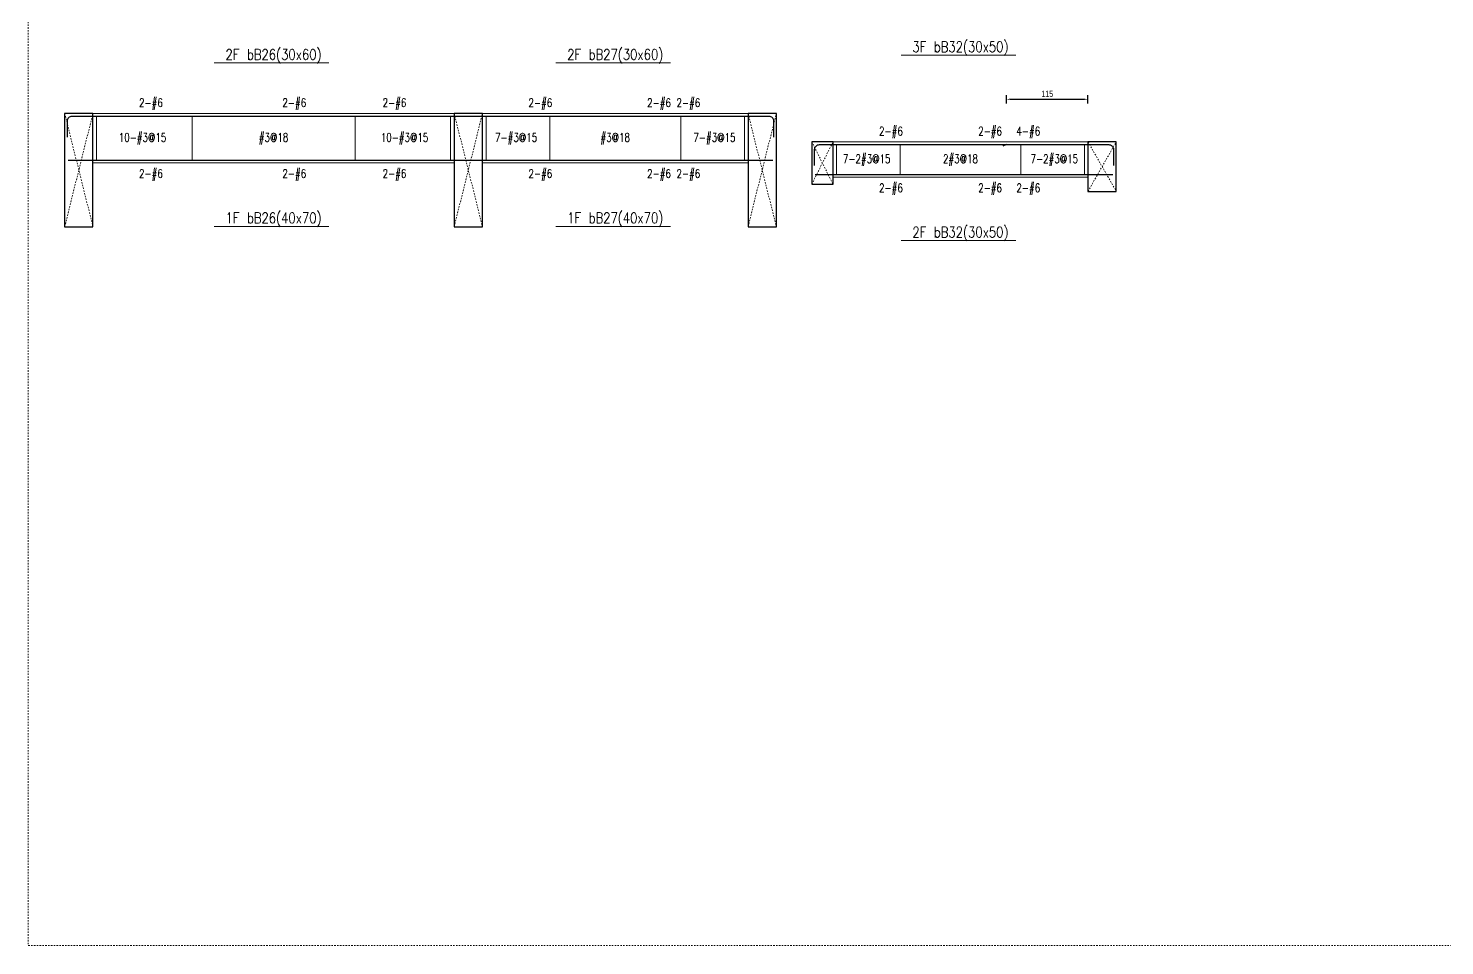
# Model space of a CAD drawing. Header units: millimetres. Extents: x 0 to 20200, y -8178 to -3000.
# Drawn here: x 0 to 2000, y -8178 to -6884 of the extents above; entities that cross this region are included whole.
import ezdxf
from ezdxf.enums import TextEntityAlignment as Align

# ---------------------------------------------------------------- set-up
doc = ezdxf.new("R2010")
doc.units = ezdxf.units.MM
doc.linetypes.add('DOT', pattern=[4, 2, -2])
for name, color, linetype in [('stirrup-txt', 1, 'Continuous'), ('主筋文字', 1, 'Continuous'), ('主筋文字引線', 4, 'Continuous'), ('主筋線', 3, 'Continuous'), ('剪力筋文字引線', 2, 'Continuous'), ('剪力筋線', 1, 'Continuous'), ('圖框', 132, 'DOT'), ('尺寸標註-字串', 2, 'Continuous'), ('梁跨名稱', 4, 'Continuous'), ('梁跨名稱底線', 2, 'Continuous'), ('邊界線', 2, 'Continuous'), ('邊界線-梁支撐內線', 6, 'DOT'), ('邊界線-梁支撐外線', 4, 'Continuous')]:
    doc.layers.add(name, color=color, linetype=linetype)
doc.styles.add('note', font='txt', dxfattribs={"width": 0.666667, "height": 9})
doc.styles.add('txt', font='txt.shx', dxfattribs={"height": 0.2, "bigfont": 'chineset.shx'})
doc.dimstyles.new('BeamRebarDim', dxfattribs={"dimtxt": 12, "dimasz": 6, "dimexe": 6, "dimexo": 1, "dimgap": 3, "dimtad": 1, "dimdec": 0, "dimdsep": 46, "dimtxsty": 'note', "dimcen": 2.5, "dimclrd": 256, "dimclre": 256, "dimclrt": 256, "dimadec": 0, "dimazin": 0, "dimtfac": 1, "dimtmove": 0, "dimatfit": 3, "dimfxl": 1, "dimtolj": 1, "dimarcsym": 0})

# ---------------------------------------------------------------- blocks, each defined once
blk = doc.blocks.new('*D146')
at = {"layer": 'Defpoints', "color": 0}
for p in [(1381.3, -6990.6), (1496.3, -6983.6), (1496.3, -6990.6)]:
    blk.add_point(p, dxfattribs=at)
at = {"layer": '尺寸標註-字串', "lineweight": -2}
for p, q in [((1381.3, -6989.6), (1381.3, -6977.6)), ((1496.3, -6989.6), (1496.3, -6977.6)), ((1387.3, -6983.6), (1490.3, -6983.6))]:
    blk.add_line(p, q, dxfattribs=at)
at = {"layer": '尺寸標註-字串'}
for points in [[(1387.3, -6982.6), (1387.3, -6984.6), (1381.3, -6983.6)], [(1490.3, -6984.6), (1490.3, -6982.6), (1496.3, -6983.6)]]:
    blk.add_solid(points, dxfattribs=at)
at = {"layer": '尺寸標註-字串', "insert": (1438.8, -6976), "char_height": 9, "attachment_point": 5, "style": 'note'}
blk.add_mtext('\\A1;115', dxfattribs=at)

msp = doc.modelspace()

# ---------------------------------------------------------------- linework, layer by layer
at = {"layer": '主筋文字引線', "lineweight": 5}
for points in [[(131.3, -7007.5, 0, 2.1, 0), (131.3, -7001.5, 0, 0, 0), (131.3, -6988.5, 0, 0, 0), (151.3, -6988.5, 0, 0, 0)], [(333.8, -7007.5, 0, 2.1, 0), (333.8, -7001.5, 0, 0, 0), (333.8, -6988.5, 0, 0, 0), (353.8, -6988.5, 0, 0, 0)], [(561.3, -7007.5, 0, 2.1, 0), (561.3, -7001.5, 0, 0, 0), (561.3, -6988.5, 0, 0, 0), (541.3, -6988.5, 0, 0, 0)], [(681.3, -7007.5, 0, 2.1, 0), (681.3, -7001.5, 0, 0, 0), (681.3, -6988.5, 0, 0, 0), (701.3, -6988.5, 0, 0, 0)], [(848.8, -7007.5, 0, 2.1, 0), (848.8, -7001.5, 0, 0, 0), (848.8, -6988.5, 0, 0, 0), (868.8, -6988.5, 0, 0, 0)], [(976.3, -7007.5, 0, 2.1, 0), (976.3, -7001.5, 0, 0, 0), (976.3, -6988.5, 0, 0, 0), (956.3, -6988.5, 0, 0, 0)], [(1176.3, -7047.6, 0, 2.1, 0), (1176.3, -7041.6, 0, 0, 0), (1176.3, -7028.6, 0, 0, 0), (1196.3, -7028.6, 0, 0, 0)], [(1316.3, -7047.6, 0, 2.1, 0), (1316.3, -7041.6, 0, 0, 0), (1316.3, -7028.6, 0, 0, 0), (1336.3, -7028.6, 0, 0, 0)], [(1456.3, -7047.6, 0, 2.1, 0), (1456.3, -7041.6, 0, 0, 0), (1456.3, -7028.6, 0, 0, 0), (1436.3, -7028.6, 0, 0, 0)], [(131.3, -7069.5, 0, 2.1, 0), (131.3, -7075.5, 0, 0, 0), (131.3, -7088.5, 0, 0, 0), (151.3, -7088.5, 0, 0, 0)], [(333.8, -7069.5, 0, 2.1, 0), (333.8, -7075.5, 0, 0, 0), (333.8, -7088.5, 0, 0, 0), (353.8, -7088.5, 0, 0, 0)], [(561.3, -7069.5, 0, 2.1, 0), (561.3, -7075.5, 0, 0, 0), (561.3, -7088.5, 0, 0, 0), (541.3, -7088.5, 0, 0, 0)], [(681.3, -7069.5, 0, 2.1, 0), (681.3, -7075.5, 0, 0, 0), (681.3, -7088.5, 0, 0, 0), (701.3, -7088.5, 0, 0, 0)], [(848.8, -7069.5, 0, 2.1, 0), (848.8, -7075.5, 0, 0, 0), (848.8, -7088.5, 0, 0, 0), (868.8, -7088.5, 0, 0, 0)], [(976.3, -7069.5, 0, 2.1, 0), (976.3, -7075.5, 0, 0, 0), (976.3, -7088.5, 0, 0, 0), (956.3, -7088.5, 0, 0, 0)], [(1176.3, -7089.6, 0, 2.1, 0), (1176.3, -7095.6, 0, 0, 0), (1176.3, -7108.6, 0, 0, 0), (1196.3, -7108.6, 0, 0, 0)], [(1316.3, -7089.6, 0, 2.1, 0), (1316.3, -7095.6, 0, 0, 0), (1316.3, -7108.6, 0, 0, 0), (1336.3, -7108.6, 0, 0, 0)], [(1456.3, -7089.6, 0, 2.1, 0), (1456.3, -7095.6, 0, 0, 0), (1456.3, -7108.6, 0, 0, 0), (1436.3, -7108.6, 0, 0, 0)]]:
    msp.add_lwpolyline(points, format="xyseb", dxfattribs=at)
at = {"layer": '主筋線', "lineweight": 30}
for points in [[(55.3, -7037.1), (55.3, -7014.1, -0.414214), (62, -7007.5), (91.3, -7007.5)], [(1016.3, -7007.5), (1045.6, -7007.5, -0.414214), (1052.3, -7014.1), (1052.3, -7037.1)], [(1110.3, -7077.2), (1110.3, -7054.3, -0.414214), (1117, -7047.6), (1136.3, -7047.6)], [(1496.3, -7047.6), (1525.6, -7047.6, -0.414214), (1532.3, -7054.3), (1532.3, -7077.2)]]:
    msp.add_lwpolyline(points, format="xyb", dxfattribs=at)
for points in [[(91.3, -7007.5), (601.3, -7007.5)], [(601.3, -7007.5), (641.3, -7007.5)], [(641.3, -7007.5), (1016.3, -7007.5)], [(1136.3, -7047.6), (1381.3, -7047.6)], [(1381.3, -7047.6), (1376.3, -7049.6)], [(1381.3, -7047.6), (1496.3, -7047.6)], [(56.3, -7069.5), (91.3, -7069.5)], [(91.3, -7069.5), (601.3, -7069.5)], [(601.3, -7069.5), (641.3, -7069.5)], [(641.3, -7069.5), (1016.3, -7069.5)], [(1016.3, -7069.5), (1051.3, -7069.5)], [(1111.3, -7089.6), (1136.3, -7089.6)], [(1136.3, -7089.6), (1496.3, -7089.6)], [(1496.3, -7089.6), (1531.3, -7089.6)]]:
    msp.add_lwpolyline(points, dxfattribs=at)
at = {"layer": '剪力筋文字引線', "lineweight": 5}
for points in [[(96.3, -7038.5, 0, 2.1, 0), (102.3, -7038.5, 0, 0, 0), (120.8, -7038.5, 0, 0, 0)], [(231.3, -7038.5, 0, 2.1, 0), (225.3, -7038.5, 0, 0, 0), (201.8, -7038.5, 0, 0, 0)], [(231.3, -7038.5, 0, 2.1, 0), (237.3, -7038.5, 0, 0, 0), (319.3, -7038.5, 0, 0, 0)], [(461.3, -7038.5, 0, 2.1, 0), (455.3, -7038.5, 0, 0, 0), (373.3, -7038.5, 0, 0, 0)], [(461.3, -7038.5, 0, 2.1, 0), (467.3, -7038.5, 0, 0, 0), (490.8, -7038.5, 0, 0, 0)], [(596.3, -7038.5, 0, 2.1, 0), (590.3, -7038.5, 0, 0, 0), (571.8, -7038.5, 0, 0, 0)], [(646.3, -7038.5, 0, 2.1, 0), (652.3, -7038.5, 0, 0, 0), (652.8, -7038.5, 0, 0, 0)], [(736.3, -7038.5, 0, 2.1, 0), (730.3, -7038.5, 0, 0, 0), (724.8, -7038.5, 0, 0, 0)], [(736.3, -7038.5, 0, 2.1, 0), (742.3, -7038.5, 0, 0, 0), (801.8, -7038.5, 0, 0, 0)], [(921.3, -7038.5, 0, 2.1, 0), (915.3, -7038.5, 0, 0, 0), (855.8, -7038.5, 0, 0, 0)], [(921.3, -7038.5, 0, 2.1, 0), (927.3, -7038.5, 0, 0, 0), (932.8, -7038.5, 0, 0, 0)], [(1011.3, -7038.5, 0, 2.1, 0), (1005.3, -7038.5, 0, 0, 0), (1004.8, -7038.5, 0, 0, 0)], [(1141.3, -7068.6, 0, 2.1, 0), (1147.3, -7068.6, 0, 0, 0), (1143.3, -7068.6, 0, 0, 0)], [(1231.3, -7068.6, 0, 2.1, 0), (1225.3, -7068.6, 0, 0, 0), (1224.3, -7068.6, 0, 0, 0)], [(1231.3, -7068.6, 0, 2.1, 0), (1237.3, -7068.6, 0, 0, 0), (1284.8, -7068.6, 0, 0, 0)], [(1401.3, -7068.6, 0, 2.1, 0), (1395.3, -7068.6, 0, 0, 0), (1347.8, -7068.6, 0, 0, 0)], [(1401.3, -7068.6, 0, 2.1, 0), (1407.3, -7068.6, 0, 0, 0), (1408.3, -7068.6, 0, 0, 0)], [(1491.3, -7068.6, 0, 2.1, 0), (1485.3, -7068.6, 0, 0, 0), (1489.3, -7068.6, 0, 0, 0)]]:
    msp.add_lwpolyline(points, format="xyseb", dxfattribs=at)
at = {"layer": '剪力筋線', "lineweight": 5}
for points in [[(96.3, -7007.3), (96.3, -7069.6)], [(231.3, -7007.3), (231.3, -7069.6)], [(461.3, -7007.3), (461.3, -7069.6)], [(596.3, -7007.3), (596.3, -7069.6)], [(646.3, -7007.3), (646.3, -7069.6)], [(736.3, -7007.3), (736.3, -7069.6)], [(921.3, -7007.3), (921.3, -7069.6)], [(1011.3, -7007.3), (1011.3, -7069.6)], [(1141.3, -7047.4), (1141.3, -7089.8)], [(1231.3, -7047.4), (1231.3, -7089.8)], [(1401.3, -7047.4), (1401.3, -7089.8)], [(1491.3, -7047.4), (1491.3, -7089.8)]]:
    msp.add_lwpolyline(points, dxfattribs=at)
at = {"layer": '圖框', "lineweight": 5}
msp.add_lwpolyline([(0, -8178), (4000, -8178), (4000, -5614), (0, -5614), (0, -8178)], dxfattribs=at)
at = {"layer": '梁跨名稱底線', "lineweight": 5}
for points in [[(262.3, -6932.4), (424.3, -6932.4)], [(744.8, -6932.4), (906.8, -6932.4)], [(1232.3, -6921.5), (1394.3, -6921.5)], [(262.3, -7163), (424.3, -7163)], [(744.8, -7163), (906.8, -7163)], [(1232.3, -7183.1), (1394.3, -7183.1)]]:
    msp.add_lwpolyline(points, dxfattribs=at)
at = {"layer": '邊界線', "lineweight": 5}
for points in [[(91.3, -7003.5), (601.3, -7003.5)], [(641.3, -7003.5), (1016.3, -7003.5)], [(1136.3, -7043.6), (1496.3, -7043.6)], [(91.3, -7073.5), (601.3, -7073.5)], [(641.3, -7073.5), (1016.3, -7073.5)], [(1136.3, -7093.6), (1496.3, -7093.6)]]:
    msp.add_lwpolyline(points, dxfattribs=at)
at = {"layer": '邊界線-梁支撐內線', "lineweight": 5}
for points in [[(51.3, -7163.5), (91.3, -7003.5)], [(51.3, -7003.5), (91.3, -7163.5)], [(601.3, -7163.5), (641.3, -7003.5)], [(601.3, -7003.5), (641.3, -7163.5)], [(1016.3, -7163.5), (1056.3, -7003.5)], [(1016.3, -7003.5), (1056.3, -7163.5)], [(1106.3, -7103.6), (1136.3, -7043.6)], [(1106.3, -7043.6), (1136.3, -7103.6)], [(1496.3, -7113.6), (1536.3, -7043.6)], [(1496.3, -7043.6), (1536.3, -7113.6)]]:
    msp.add_lwpolyline(points, dxfattribs=at)
at = {"layer": '邊界線-梁支撐外線', "lineweight": 30}
for points in [[(51.3, -7163.5), (91.3, -7163.5), (91.3, -7003.5), (51.3, -7003.5), (51.3, -7163.5)], [(601.3, -7163.5), (641.3, -7163.5), (641.3, -7003.5), (601.3, -7003.5), (601.3, -7163.5)], [(1016.3, -7163.5), (1056.3, -7163.5), (1056.3, -7003.5), (1016.3, -7003.5), (1016.3, -7163.5)], [(1106.3, -7103.6), (1136.3, -7103.6), (1136.3, -7043.6), (1106.3, -7043.6), (1106.3, -7103.6)], [(1496.3, -7113.6), (1536.3, -7113.6), (1536.3, -7043.6), (1496.3, -7043.6), (1496.3, -7113.6)]]:
    msp.add_lwpolyline(points, dxfattribs=at)

# ---------------------------------------------------------------- texts
at = {"layer": 'stirrup-txt', "style": 'txt', "width": 0.75}
for s, p in [('10-#3@15', (161.3, -7043.5)), ('#3@18', (346.3, -7043.5)), ('10-#3@15', (531.3, -7043.5)), ('7-#3@15', (688.8, -7043.5)), ('#3@18', (828.8, -7043.5)), ('7-#3@15', (968.8, -7043.5)), ('7-2#3@15', (1183.8, -7073.6)), ('2#3@18', (1316.3, -7073.6)), ('7-2#3@15', (1448.8, -7073.6))]:
    msp.add_text(s, height=12, dxfattribs=at).set_placement(p, align=Align.CENTER)
at = {"layer": '主筋文字', "style": 'txt', "width": 0.75}
for s, p in [('2-#6', (156.3, -6988.5)), ('2-#6', (358.8, -6988.5)), ('2-#6', (500.3, -6988.5)), ('2-#6', (706.3, -6988.5)), ('2-#6', (873.8, -6988.5)), ('2-#6', (915.3, -6988.5)), ('2-#6', (1201.3, -7028.6)), ('2-#6', (1341.3, -7028.6)), ('4-#6', (1395.3, -7028.6)), ('2-#6', (156.3, -7088.5)), ('2-#6', (358.8, -7088.5)), ('2-#6', (500.3, -7088.5)), ('2-#6', (706.3, -7088.5)), ('2-#6', (873.8, -7088.5)), ('2-#6', (915.3, -7088.5)), ('2-#6', (1201.3, -7108.6)), ('2-#6', (1341.3, -7108.6)), ('2-#6', (1395.3, -7108.6))]:
    msp.add_text(s, height=12, dxfattribs=at).set_placement(p, align=Align.MIDDLE_LEFT)
at = {"layer": '梁跨名稱', "style": 'txt', "width": 0.8}
for s, p in [('3F bB32(30x50)', (1316.3, -6917)), ('2F bB26(30x60)', (346.3, -6927.9)), ('2F bB27(30x60)', (828.8, -6927.9)), ('1F bB26(40x70)', (346.3, -7158.5)), ('1F bB27(40x70)', (828.8, -7158.5)), ('2F bB32(30x50)', (1316.3, -7178.6))]:
    msp.add_text(s, height=15, dxfattribs=at).set_placement(p, align=Align.CENTER)

# ---------------------------------------------------------------- dimensions: what is measured, and where the dimension line sits
at = {"layer": '尺寸標註-字串'}
dim = msp.add_linear_dim(base=(1496.3, -6983.6), p1=(1381.3, -6990.6), p2=(1496.3, -6990.6), dimstyle='BeamRebarDim', dxfattribs=at)
dim.commit()
dim.dimension.update_dxf_attribs({"geometry": '*D146', "text_midpoint": (1438.8, -6976)})

doc.saveas('drawing.dxf')
